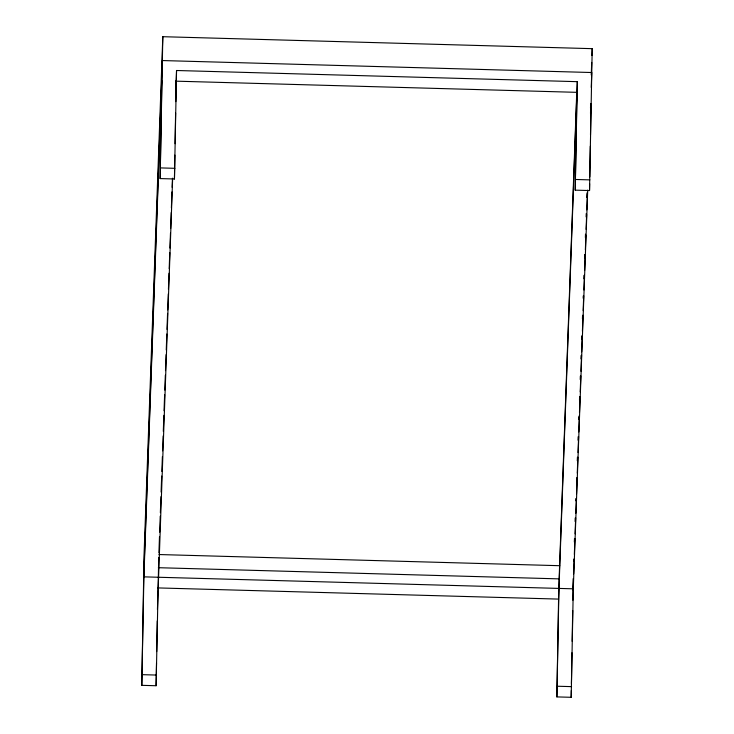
<?xml version="1.0" encoding="UTF-8"?>
<svg xmlns="http://www.w3.org/2000/svg" width="734" height="734" viewBox="0 0 734 734"><rect width="100%" height="100%" fill="white"/><g stroke="black" fill="none" stroke-linecap="round" stroke-linejoin="round"><path stroke-width="1.1" d="M158.737 557.4L156.103 685.73L141.79 685.336L144.084 554.124L162.81 36.7L592.21 48.664L589.53 190.546L575.217 190.152L576.924 92.337L176.16 81.171L175.802 101.641M141.79 685.336L143.892 576.851L161.847 80.768L160.14 178.582L174.453 178.977L176.545 70.501L577.309 81.667L575.217 190.152M160.14 178.582L162.81 36.7M156.103 685.73L156.507 662.986M156.7 651.609L157.241 620.9M157.434 609.532L172.637 178.555M174.453 178.977L174.866 155.094M175.068 143.726L175.6 113.018M587.714 190.115L573.282 588.815L571.19 697.3L556.877 696.905L558.583 599.091L577.309 81.667M556.877 696.905L559.134 578.878L576.759 91.961M571.19 697.3L571.309 690.446M571.428 683.593L571.96 652.755M572.162 641.342L572.704 610.505M572.878 600.219L573.254 578.585M589.53 190.546L589.65 183.72M589.769 176.903L590.301 146.194M590.503 134.817L591.035 104.109M143.671 577.979L162.398 60.555L591.788 72.528L591.246 87.401M158.911 552.812L159.489 536.774M159.654 532.187L160.232 516.149M160.361 512.717L160.939 496.67M161.104 492.092L161.682 476.054M161.847 471.467L162.388 456.576M162.599 450.85L163.141 435.95M163.306 431.372L163.884 415.334M164.049 410.746L164.627 394.708M164.792 390.13L165.333 375.23M165.499 370.652L166.086 354.614M166.251 350.026L166.829 333.988M166.994 329.401L167.572 313.363M167.701 309.932L168.279 293.884M168.444 289.306L169.022 273.268M169.196 268.681L169.774 252.643M169.939 248.064L170.481 233.164M170.646 228.586L171.224 212.548M171.389 207.961L171.967 191.923M172.132 187.335L172.472 178.169M175.784 86.52L175.995 80.786M175.784 91.475L176.545 70.501M573.639 561.51L573.722 559.216M574.346 542.05L574.474 538.609M575.089 521.443L575.217 518.011M575.841 500.836L575.924 498.551M576.539 481.376L576.667 477.944M577.291 460.768L577.41 457.337M578.034 440.171L578.153 436.73M578.777 419.564L578.906 416.123M579.484 400.103L579.612 396.663M580.227 379.496L580.355 376.065M580.979 358.889L581.099 355.458M581.677 339.429L581.805 335.998M582.429 318.822L582.548 315.391M583.172 298.215L583.255 295.93M583.879 278.755L583.998 275.323M584.622 258.157L584.75 254.716M585.365 237.55L585.493 234.118M586.117 216.943L586.237 213.511M586.815 197.483L586.98 192.904M591.255 74.996L591.705 62.408M591.953 55.536L592.21 48.664M573.061 589.943L573.474 578.493M573.639 573.915L574.181 559.033M574.346 554.454L574.924 538.435M575.089 533.857L575.667 517.828M575.832 513.25L576.374 498.368M576.539 493.789L577.117 477.761M577.282 473.182L577.869 457.154M578.034 452.575L578.612 436.546M578.777 431.968L579.319 417.086M579.484 412.508L580.062 396.479M580.227 391.901L580.805 375.881M580.97 371.303L581.557 355.274M581.677 351.843L582.255 335.814M582.42 331.236L583.007 315.207M583.172 310.629L583.704 295.747M583.915 290.022L584.457 275.14M584.622 270.562L585.2 254.533M585.365 249.955L585.906 235.073M586.108 229.357L586.649 214.475M586.815 209.896L587.393 193.868M590.503 108.008L590.668 103.43M590.494 113.357L590.824 104.191M160.526 167.912L174.839 168.315M575.603 179.481L589.916 179.876M158.975 554.537L559.739 565.703M158.37 567.703L559.134 578.878M143.892 576.851L573.282 588.815M157.819 587.916L558.583 599.091M142.185 674.665L156.498 675.06M557.262 686.235L571.575 686.629"/></g></svg>
